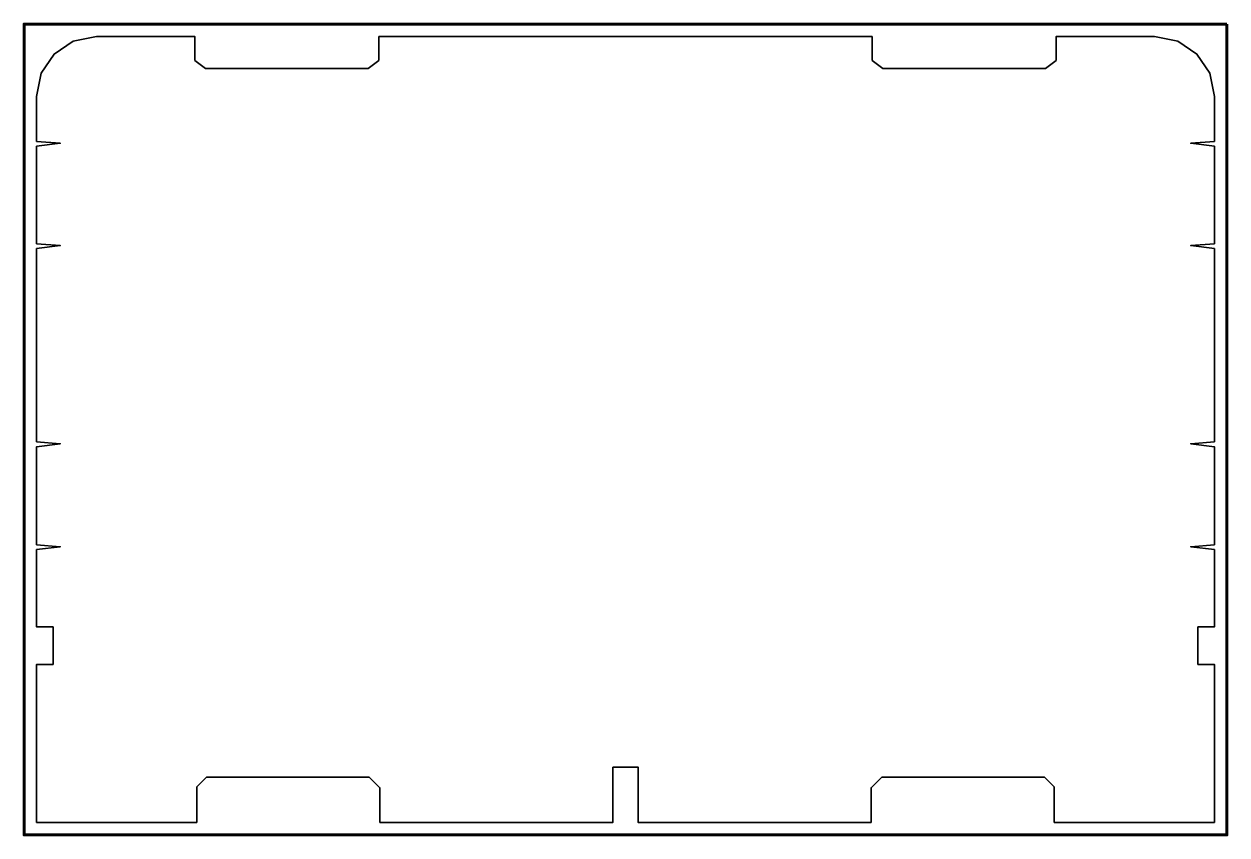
# Model space of a CAD drawing. Header units: millimetres. Extents: x -135 to 345, y -13 to 310.
import ezdxf

# ---------------------------------------------------------------- set-up
doc = ezdxf.new("R2010")
doc.units = ezdxf.units.MM
doc.header["$MEASUREMENT"] = 0
doc.layers.get('0').update_dxf_attribs({"lineweight": 0})
doc.layers.add('Safety', color=7, linetype='Continuous', lineweight=0)

msp = doc.modelspace()

# ---------------------------------------------------------------- linework, layer by layer
at = {"color": 18, "lineweight": 35, "true_color": 0x000000}
msp.add_lwpolyline([(100, 13.82), (100, -8.24), (7.02, -8.24), (7.02, 5.59), (2.76, 9.76), (-62.24, 9.76), (-66.06, 5.94), (-66.06, -8.24), (-130, -8.24), (-130, 54.76), (-123.43, 54.76), (-123.43, 69.76), (-130, 69.76), (-130, 100.58), (-120.58, 101.75), (-130, 102.54), (-130, 141.63), (-120.58, 142.81), (-130, 143.59), (-130, 220.68), (-120.58, 221.85), (-130, 222.63), (-130, 261.49), (-120.58, 262.66), (-130, 263.44), (-130, 281.39), (-128.13, 290.67), (-123.01, 298.25), (-115.43, 303.36), (-106.15, 305.24), (-66.81, 305.24), (-66.81, 295.76), (-62.61, 292.45), (2.38, 292.45), (6.58, 295.76), (6.58, 305.24), (203.42, 305.24), (203.42, 295.76), (207.62, 292.45), (272.61, 292.45), (276.81, 295.76), (276.81, 305.24), (316.15, 305.24), (325.43, 303.36), (333.01, 298.25), (338.13, 290.67), (340, 281.39), (340, 263.44), (330.58, 262.66), (340, 261.49), (340, 222.63), (330.58, 221.85), (340, 220.68), (340, 143.59), (330.58, 142.81), (340, 141.63), (340, 102.54), (330.58, 101.75), (340, 100.58), (340, 69.76), (333.43, 69.76), (333.43, 54.76), (340, 54.76), (340, -8.24), (276.06, -8.24), (276.06, 5.94), (272.24, 9.76), (207.24, 9.76), (202.98, 5.59), (202.98, -8.24), (110, -8.24), (110, 13.82)], close=True, dxfattribs=at)
at = {"layer": 'Safety', "color": 18, "lineweight": 60, "true_color": 0x000000}
msp.add_lwpolyline([(345, 310.24), (-135, 310.24), (-135, -13.24), (345, -13.24)], close=True, dxfattribs=at)

doc.saveas('drawing.dxf')
